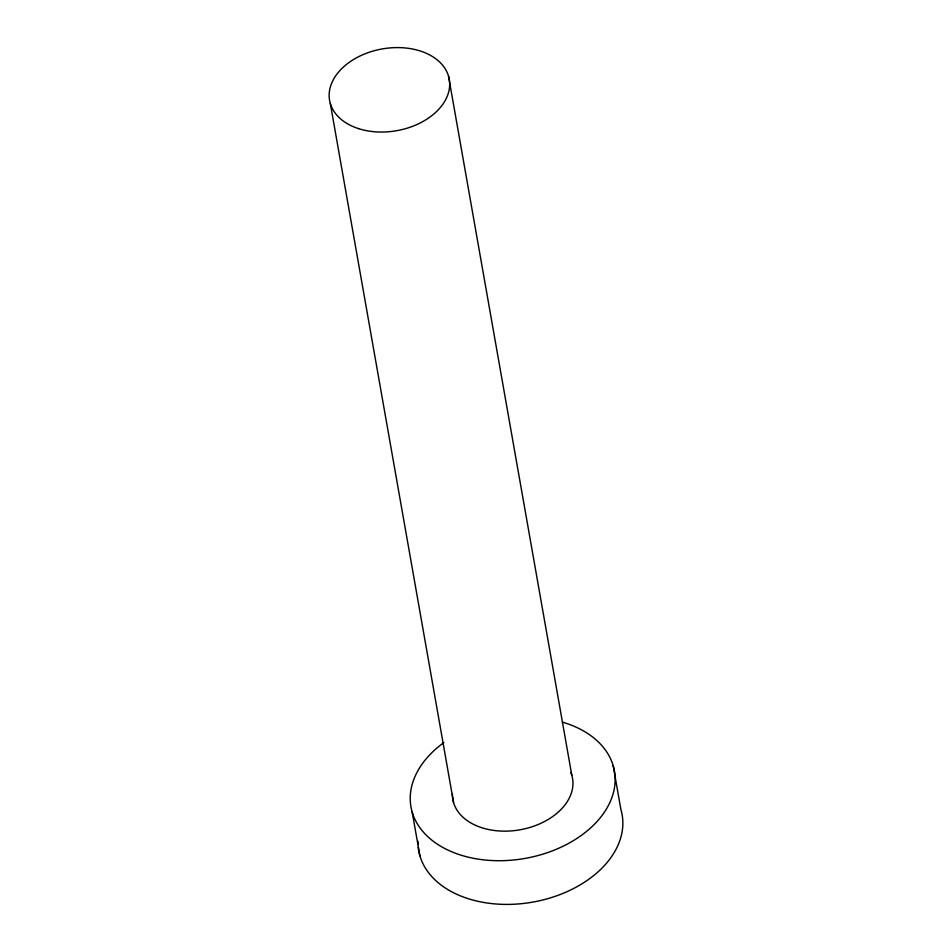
<?xml version="1.0" encoding="UTF-8"?>
<svg xmlns="http://www.w3.org/2000/svg" width="952" height="952" viewBox="0 0 952 952"><rect width="100%" height="100%" fill="white"/><g stroke="black" fill="none" stroke-linecap="round" stroke-linejoin="round"><path stroke-width="1.43" d="M613.183 765.706L620.882 809.402A103.304 70.579 -10 0 1 534.06 901.877A103.304 70.579 -10 0 1 418.19 847.137M448.535 76.16L571.807 775.273M330.308 103.482L453.58 802.584M412.204 812.139L419.903 855.836M417.976 844.174A103.304 70.579 -10 0 1 417.94 841.211M562.406 722.104A103.304 70.579 -10 0 1 596.333 822.278A103.304 70.579 -10 0 1 444.727 848.482A103.304 70.579 -10 0 1 443.882 742.584M570.843 772.524A60.761 41.519 -10 0 1 520.316 829.739A60.761 41.519 -10 0 1 452.414 793.98M358.618 128.651A60.761 41.519 -10 0 0 449.689 84.776A60.761 41.519 -10 0 0 359.951 56.037A60.761 41.519 -10 0 0 358.618 128.651"/></g></svg>
